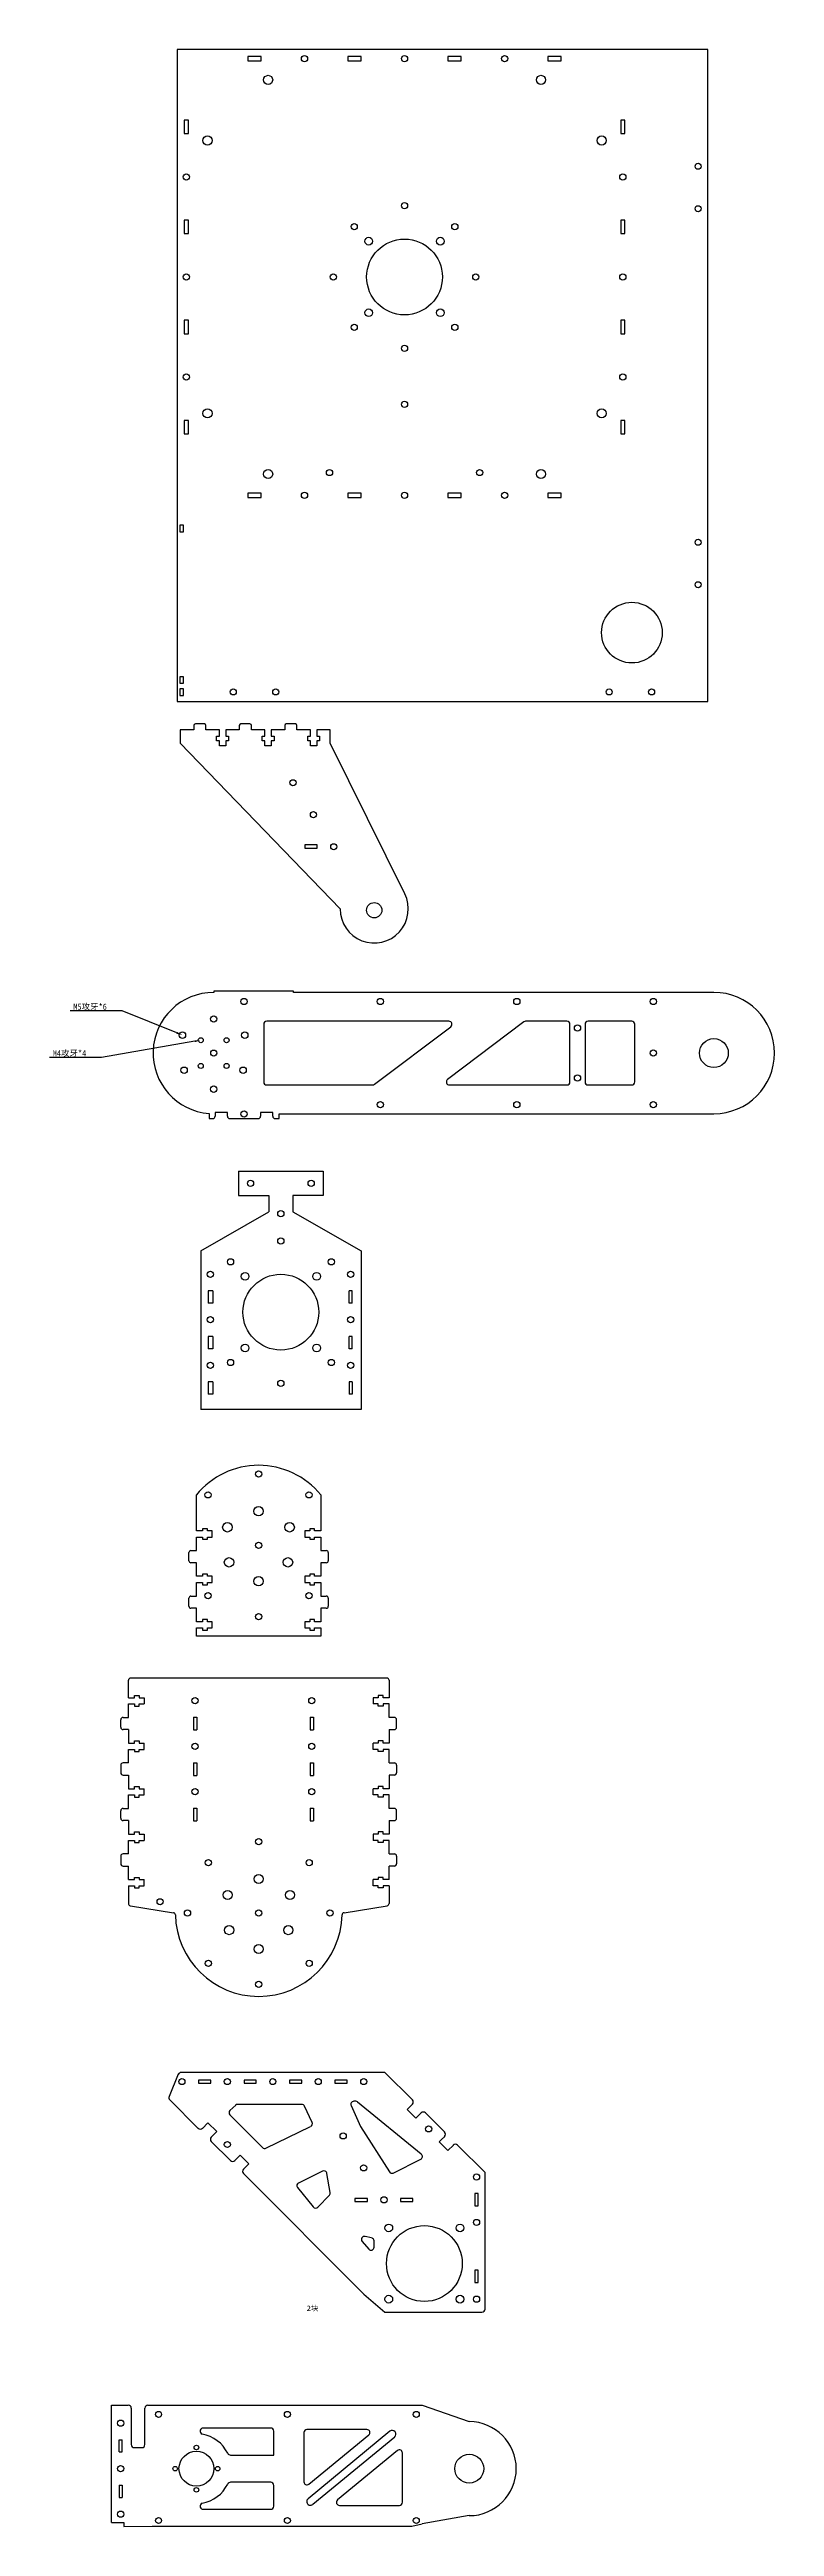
# Model space of a CAD drawing. Header units: millimetres. Extents: x -180 to 298, y -1119 to 515.
import ezdxf
from ezdxf import colors
from ezdxf.entities.mleader import LeaderData, LeaderLine
from ezdxf.math import Vec2, Vec3

# ---------------------------------------------------------------- set-up
doc = ezdxf.new("R2010")
doc.units = ezdxf.units.MM

msp = doc.modelspace()

# ---------------------------------------------------------------- linework, layer by layer
at = {"color": 7, "linetype": 'Continuous', "lineweight": 25}
for p, q in [((253.8, 515), (-96.2, 515)), ((-96.2, 515), (-96.2, 85)), ((-40.8, 510.4), (-49.6, 510.4)), ((-49.6, 510.4), (-49.6, 507.6)), ((-49.6, 507.6), (-40.8, 507.6)), ((-40.8, 507.6), (-40.8, 510.4)), ((25.2, 510.4), (16.4, 510.4)), ((16.4, 510.4), (16.4, 507.6)), ((16.4, 507.6), (25.2, 507.6)), ((25.2, 507.6), (25.2, 510.4)), ((91.2, 510.4), (82.4, 510.4)), ((82.4, 510.4), (82.4, 507.6)), ((82.4, 507.6), (91.2, 507.6)), ((91.2, 507.6), (91.2, 510.4)), ((157.2, 510.4), (148.4, 510.4)), ((148.4, 510.4), (148.4, 507.6)), ((148.4, 507.6), (157.2, 507.6)), ((157.2, 507.6), (157.2, 510.4)), ((253.8, 85), (253.8, 515)), ((-88.8, 468.4), (-91.6, 468.4)), ((-91.6, 468.4), (-91.6, 459.6)), ((-91.6, 459.6), (-88.8, 459.6)), ((-88.8, 459.6), (-88.8, 468.4)), ((196.4, 468.4), (196.4, 459.6)), ((199.2, 468.4), (196.4, 468.4)), ((196.4, 459.6), (199.2, 459.6)), ((199.2, 459.6), (199.2, 468.4)), ((-91.6, 402.4), (-91.6, 393.6)), ((-88.8, 402.4), (-91.6, 402.4)), ((-91.6, 393.6), (-88.8, 393.6)), ((-88.8, 393.6), (-88.8, 402.4)), ((196.4, 402.4), (196.4, 393.6)), ((199.2, 402.4), (196.4, 402.4)), ((196.4, 393.6), (199.2, 393.6)), ((199.2, 393.6), (199.2, 402.4)), ((-88.8, 336.4), (-91.6, 336.4)), ((-91.6, 336.4), (-91.6, 327.6)), ((-91.6, 327.6), (-88.8, 327.6)), ((-88.8, 327.6), (-88.8, 336.4)), ((199.2, 336.4), (196.4, 336.4)), ((196.4, 336.4), (196.4, 327.6)), ((196.4, 327.6), (199.2, 327.6)), ((199.2, 327.6), (199.2, 336.4)), ((-88.8, 270.4), (-91.6, 270.4)), ((-91.6, 270.4), (-91.6, 261.6)), ((-91.6, 261.6), (-88.8, 261.6)), ((-88.8, 261.6), (-88.8, 270.4)), ((196.4, 270.4), (196.4, 261.6)), ((199.2, 270.4), (196.4, 270.4)), ((196.4, 261.6), (199.2, 261.6)), ((199.2, 261.6), (199.2, 270.4)), ((-49.6, 222.4), (-49.6, 219.6)), ((-40.8, 222.4), (-49.6, 222.4)), ((-49.6, 219.6), (-40.8, 219.6)), ((-40.8, 219.6), (-40.8, 222.4)), ((16.4, 222.4), (16.4, 219.6)), ((25.2, 222.4), (16.4, 222.4)), ((16.4, 219.6), (25.2, 219.6)), ((25.2, 219.6), (25.2, 222.4)), ((91.2, 222.4), (82.4, 222.4)), ((82.4, 222.4), (82.4, 219.6)), ((82.4, 219.6), (91.2, 219.6)), ((91.2, 219.6), (91.2, 222.4)), ((157.2, 222.4), (148.4, 222.4)), ((148.4, 222.4), (148.4, 219.6)), ((148.4, 219.6), (157.2, 219.6)), ((157.2, 219.6), (157.2, 222.4)), ((-92.1, 201.3), (-94.4, 201.3)), ((-94.4, 201.3), (-94.4, 197)), ((-94.4, 197), (-92.1, 197)), ((-92.1, 197), (-92.1, 201.3)), ((-92.1, 101.3), (-94.4, 101.3)), ((-94.4, 101.3), (-94.4, 97)), ((-92.1, 97), (-92.1, 101.3)), ((-96.2, 85), (253.8, 85)), ((-94.4, 97), (-92.1, 97)), ((-92.1, 93.3), (-94.4, 93.3)), ((-94.4, 93.3), (-94.4, 89)), ((-94.4, 89), (-92.1, 89)), ((-92.1, 89), (-92.1, 93.3)), ((-94.2, 66.2), (-94.2, 57.5)), ((-85.2, 66.2), (-94.2, 66.2)), ((-85.2, 69.2), (-85.2, 66.2)), ((-78.2, 70.2), (-84.2, 70.2)), ((-77.2, 66.2), (-77.2, 69.2)), ((-68.3, 66.2), (-77.2, 66.2)), ((-68.3, 62.2), (-68.3, 66.2)), ((-64.2, 66.2), (-64.2, 62.2)), ((-55.2, 66.2), (-64.2, 66.2)), ((-55.2, 69.2), (-55.2, 66.2)), ((-48.2, 70.2), (-54.2, 70.2)), ((-47.2, 66.2), (-47.2, 69.2)), ((-38.3, 66.2), (-47.2, 66.2)), ((-38.3, 62.2), (-38.3, 66.2)), ((-34.2, 66.2), (-34.2, 62.2)), ((-25.2, 66.2), (-34.2, 66.2)), ((-25.2, 69.2), (-25.2, 66.2)), ((-18.2, 70.2), (-24.2, 70.2)), ((-17.2, 66.2), (-17.2, 69.2)), ((-8.2, 66.2), (-17.2, 66.2)), ((-8.2, 62.2), (-8.2, 66.2)), ((-4.1, 66.2), (-4.1, 62.2)), ((4.8, 66.2), (-4.1, 66.2)), ((4.8, 57.5), (4.8, 66.2)), ((-94.2, 57.5), (11.3, -51.8)), ((-70.2, 62.2), (-68.3, 62.2)), ((-70.2, 59), (-70.2, 62.2)), ((-68.3, 59), (-70.2, 59)), ((-68.3, 55.8), (-68.3, 59)), ((-64.2, 55.8), (-68.3, 55.8)), ((-64.2, 62.2), (-62.3, 62.2)), ((-64.2, 59), (-64.2, 55.8)), ((-62.3, 59), (-64.2, 59)), ((-62.3, 62.2), (-62.3, 59)), ((-40.1, 62.2), (-38.3, 62.2)), ((-40.1, 59), (-40.1, 62.2)), ((-38.3, 59), (-40.1, 59)), ((-38.3, 55.8), (-38.3, 59)), ((-34.2, 55.8), (-38.3, 55.8)), ((-34.2, 62.2), (-32.3, 62.2)), ((-34.2, 59), (-34.2, 55.8)), ((-32.3, 59), (-34.2, 59)), ((-32.3, 62.2), (-32.3, 59)), ((-10.1, 62.2), (-8.2, 62.2)), ((-10.1, 59), (-10.1, 62.2)), ((-8.2, 59), (-10.1, 59)), ((-8.2, 55.8), (-8.2, 59)), ((-4.1, 55.8), (-8.2, 55.8)), ((-4.1, 62.2), (-2.2, 62.2)), ((-4.1, 59), (-4.1, 55.8)), ((-2.2, 59), (-4.1, 59)), ((-2.2, 62.2), (-2.2, 59)), ((54, -41.8), (4.8, 57.5)), ((-12, -9.6), (-12, -11.8)), ((-3.8, -9.6), (-12, -9.6)), ((-12, -11.8), (-3.8, -11.8)), ((-3.8, -11.8), (-3.8, -9.6)), ((-72.1, -106), (-72.1, -106.9)), ((-19.4, -106), (-72.1, -106)), ((-19.4, -106.9), (-19.4, -106)), ((257.9, -106.9), (-19.4, -106.9)), ((-39.1, -127.9), (-39.1, -165.9)), ((83.1, -125.9), (-37.1, -125.9)), ((34, -167.5), (84.3, -129.5)), ((132.5, -126.3), (82.2, -164.3)), ((160.9, -125.9), (133.7, -125.9)), ((162.9, -165.9), (162.9, -127.9)), ((172.9, -127.9), (172.9, -165.9)), ((203.7, -125.9), (174.9, -125.9)), ((205.7, -165.9), (205.7, -127.9)), ((-37.1, -167.9), (32.8, -167.9)), ((83.4, -167.9), (160.9, -167.9)), ((174.9, -167.9), (203.7, -167.9)), ((-75.2, -186.8), (-75.2, -190.1)), ((-75.2, -190.1), (-72.7, -190.1)), ((-63.1, -186.1), (-71.2, -186.1)), ((-71.2, -186.1), (-71.2, -188.6)), ((-63.1, -188.6), (-63.1, -186.1)), ((-61.6, -190.1), (-42.7, -190.1)), ((-33.1, -186.1), (-41.2, -186.1)), ((-41.2, -186.1), (-41.2, -188.6)), ((-33.1, -188.6), (-33.1, -186.1)), ((-31.6, -190.1), (-29, -190.1)), ((-29, -186.9), (257.9, -186.9)), ((-29, -190.1), (-29, -186.9)), ((-55.8, -224.8), (-55.8, -240.8)), ((-55.8, -224.8), (0.2, -224.8)), ((0.2, -224.8), (0.2, -240.8)), ((-55.8, -240.8), (-35.8, -240.8)), ((-35.8, -240.8), (-35.8, -251.7)), ((0.2, -240.8), (-19.8, -240.8)), ((-19.8, -240.8), (-19.8, -251.7)), ((-80.7, -277.4), (-35.8, -251.7)), ((-19.8, -251.7), (25.1, -277.4)), ((-80.7, -277.4), (-80.7, -382.1)), ((25.1, -277.4), (25.1, -382.1)), ((-72.7, -303.8), (-75.8, -303.8)), ((-75.8, -303.8), (-75.8, -311.9)), ((-72.7, -303.8), (-72.7, -311.9)), ((19.3, -303.8), (17.2, -303.8)), ((17.2, -311.9), (17.2, -303.8)), ((19.3, -311.9), (19.3, -303.8)), ((-72.7, -311.9), (-75.8, -311.9)), ((19.3, -311.9), (17.2, -311.9)), ((-72.7, -333.8), (-75.8, -333.8)), ((-75.8, -333.8), (-75.8, -341.9)), ((-72.7, -341.9), (-75.8, -341.9)), ((-72.7, -333.8), (-72.7, -341.9)), ((19.3, -333.8), (17.2, -333.8)), ((17.2, -341.9), (17.2, -333.8)), ((19.3, -341.9), (17.2, -341.9)), ((19.3, -341.9), (19.3, -333.8)), ((-72.7, -363.8), (-75.8, -363.8)), ((-75.8, -363.8), (-75.8, -371.9)), ((-72.7, -371.9), (-75.8, -371.9)), ((-72.7, -363.8), (-72.7, -371.9)), ((17.2, -363.8), (17.2, -371.9)), ((19.3, -363.8), (17.2, -363.8)), ((19.3, -371.9), (17.2, -371.9)), ((19.3, -363.8), (19.3, -371.9)), ((25.1, -382.1), (-80.7, -382.1)), ((-83.5, -462), (-83.5, -438.3)), ((-1.5, -438.3), (-1.5, -462)), ((-79.5, -462), (-83.5, -462)), ((-83.5, -475.1), (-83.5, -466.1)), ((-83.5, -466.1), (-79.5, -466.1)), ((-76.3, -460.6), (-79.5, -460.6)), ((-79.5, -460.6), (-79.5, -462)), ((-79.5, -466.1), (-79.5, -467.6)), ((-79.5, -467.6), (-76.3, -467.6)), ((-76.3, -462), (-76.3, -460.6)), ((-73.1, -462), (-76.3, -462)), ((-76.3, -467.6), (-76.3, -466.1)), ((-76.3, -466.1), (-73.1, -466.1)), ((-73.1, -466.1), (-73.1, -462)), ((-8.7, -462), (-11.9, -462)), ((-11.9, -462), (-11.9, -466.1)), ((-11.9, -466.1), (-8.7, -466.1)), ((-5.5, -460.6), (-8.7, -460.6)), ((-8.7, -460.6), (-8.7, -462)), ((-8.7, -466.1), (-8.7, -467.6)), ((-8.7, -467.6), (-5.5, -467.6)), ((-5.5, -462), (-5.5, -460.6)), ((-1.5, -462), (-5.5, -462)), ((-5.5, -467.6), (-5.5, -466.1)), ((-5.5, -466.1), (-1.5, -466.1)), ((-1.5, -466.1), (-1.5, -475.1)), ((-88.5, -481.8), (-88.5, -476.4)), ((-87.2, -475.1), (-83.5, -475.1)), ((-83.5, -483.1), (-87.2, -483.1)), ((-83.5, -492), (-83.5, -483.1)), ((-1.5, -475.1), (2.2, -475.1)), ((2.2, -483.1), (-1.5, -483.1)), ((-1.5, -483.1), (-1.5, -492)), ((3.5, -476.4), (3.5, -481.8)), ((-88.5, -511.8), (-88.5, -506.4)), ((-87.2, -505.1), (-83.5, -505.1)), ((-79.5, -492), (-83.5, -492)), ((-83.5, -505.1), (-83.5, -496.1)), ((-83.5, -496.1), (-79.5, -496.1)), ((-76.3, -490.6), (-79.5, -490.6)), ((-79.5, -490.6), (-79.5, -492)), ((-79.5, -496.1), (-79.5, -497.6)), ((-79.5, -497.6), (-76.3, -497.6)), ((-76.3, -492), (-76.3, -490.6)), ((-73.1, -492), (-76.3, -492)), ((-76.3, -497.6), (-76.3, -496.1)), ((-76.3, -496.1), (-73.1, -496.1)), ((-73.1, -496.1), (-73.1, -492)), ((-8.7, -492), (-11.9, -492)), ((-11.9, -492), (-11.9, -496.1)), ((-11.9, -496.1), (-8.7, -496.1)), ((-5.5, -490.6), (-8.7, -490.6)), ((-8.7, -490.6), (-8.7, -492)), ((-8.7, -496.1), (-8.7, -497.6)), ((-8.7, -497.6), (-5.5, -497.6)), ((-5.5, -492), (-5.5, -490.6)), ((-1.5, -492), (-5.5, -492)), ((-5.5, -497.6), (-5.5, -496.1)), ((-5.5, -496.1), (-1.5, -496.1)), ((-1.5, -496.1), (-1.5, -505.1)), ((-1.5, -505.1), (2.2, -505.1)), ((3.5, -506.4), (3.5, -511.8)), ((-83.5, -513.1), (-87.2, -513.1)), ((-83.5, -522), (-83.5, -513.1)), ((-79.5, -522), (-83.5, -522)), ((-76.3, -520.6), (-79.5, -520.6)), ((-79.5, -520.6), (-79.5, -522)), ((-76.3, -522), (-76.3, -520.6)), ((-73.1, -522), (-76.3, -522)), ((-73.1, -526.1), (-73.1, -522)), ((-8.7, -522), (-11.9, -522)), ((-11.9, -522), (-11.9, -526.1)), ((-5.5, -520.6), (-8.7, -520.6)), ((-8.7, -520.6), (-8.7, -522)), ((-5.5, -522), (-5.5, -520.6)), ((-1.5, -522), (-5.5, -522)), ((2.2, -513.1), (-1.5, -513.1)), ((-1.5, -513.1), (-1.5, -522)), ((-83.5, -531.6), (-83.5, -526.1)), ((-83.5, -526.1), (-79.5, -526.1)), ((-1.5, -531.6), (-83.5, -531.6)), ((-79.5, -526.1), (-79.5, -527.6)), ((-79.5, -527.6), (-76.3, -527.6)), ((-76.3, -527.6), (-76.3, -526.1)), ((-76.3, -526.1), (-73.1, -526.1)), ((-11.9, -526.1), (-8.7, -526.1)), ((-8.7, -526.1), (-8.7, -527.6)), ((-8.7, -527.6), (-5.5, -527.6)), ((-5.5, -527.6), (-5.5, -526.1)), ((-5.5, -526.1), (-1.5, -526.1)), ((-1.5, -526.1), (-1.5, -531.6)), ((-128.4, -572.1), (-128.4, -560.6)), ((42.1, -559.1), (-126.9, -559.1)), ((-124.4, -570.6), (-121.2, -570.6)), ((-124.4, -572.1), (-124.4, -570.6)), ((-121.2, -570.6), (-121.2, -572.1)), ((39.6, -570.6), (36.4, -570.6)), ((36.4, -570.6), (36.4, -572.1)), ((39.6, -572.1), (39.6, -570.6)), ((43.6, -560.6), (43.6, -572.1)), ((-133.4, -591.6), (-133.4, -586.6)), ((-131.9, -585.1), (-128.4, -585.1)), ((-128.4, -572.1), (-124.4, -572.1)), ((-128.4, -585.1), (-128.4, -576.2)), ((-128.4, -576.2), (-124.4, -576.2)), ((-124.4, -576.2), (-124.4, -577.6)), ((-124.4, -577.6), (-121.2, -577.6)), ((-121.2, -572.1), (-118, -572.1)), ((-121.2, -577.6), (-121.2, -576.2)), ((-121.2, -576.2), (-118, -576.2)), ((-118, -572.1), (-118, -576.2)), ((-85.5, -585), (-85.5, -593.3)), ((-85.5, -585), (-83.2, -585)), ((-83.2, -585), (-83.2, -593.3)), ((-8.5, -585), (-8.5, -593.3)), ((-8.5, -585), (-6.2, -585)), ((-6.2, -585), (-6.2, -593.3)), ((36.4, -572.1), (33.2, -572.1)), ((33.2, -572.1), (33.2, -576.2)), ((36.4, -576.2), (33.2, -576.2)), ((36.4, -577.6), (36.4, -576.2)), ((39.6, -577.6), (36.4, -577.6)), ((43.6, -572.1), (39.6, -572.1)), ((39.6, -576.2), (39.6, -577.6)), ((43.6, -576.2), (39.6, -576.2)), ((43.6, -585.1), (43.6, -576.2)), ((47.1, -585.1), (43.6, -585.1)), ((48.6, -591.6), (48.6, -586.6)), ((-128.4, -593.1), (-131.9, -593.1)), ((-128.4, -593.1), (-128.4, -602.1)), ((-128.4, -602.1), (-124.4, -602.1)), ((-124.4, -600.6), (-121.2, -600.6)), ((-124.4, -602.1), (-124.4, -600.6)), ((-121.2, -600.6), (-121.2, -602.1)), ((-121.2, -602.1), (-118, -602.1)), ((-118, -606.2), (-118, -602.1)), ((-85.5, -593.3), (-83.2, -593.3)), ((-8.5, -593.3), (-6.2, -593.3)), ((36.4, -602.1), (33.2, -602.1)), ((33.2, -606.2), (33.2, -602.1)), ((39.6, -600.6), (36.4, -600.6)), ((36.4, -600.6), (36.4, -602.1)), ((39.6, -602.1), (39.6, -600.6)), ((43.6, -602.1), (39.6, -602.1)), ((43.6, -593.1), (47.1, -593.1)), ((43.6, -593.1), (43.6, -602.1)), ((-133.4, -616.6), (-133.4, -621.6)), ((-128.4, -615.1), (-131.9, -615.1)), ((-128.4, -615.1), (-128.4, -606.2)), ((-128.4, -606.2), (-124.4, -606.2)), ((-124.4, -606.2), (-124.4, -607.6)), ((-124.4, -607.6), (-121.2, -607.6)), ((-121.2, -607.6), (-121.2, -606.2)), ((-121.2, -606.2), (-118, -606.2)), ((-85.5, -615), (-85.5, -623.3)), ((-85.5, -615), (-83.2, -615)), ((-83.2, -615), (-83.2, -623.3)), ((-8.5, -615), (-8.5, -623.3)), ((-8.5, -615), (-6.2, -615)), ((-6.2, -615), (-6.2, -623.3)), ((36.4, -606.2), (33.2, -606.2)), ((36.4, -607.6), (36.4, -606.2)), ((39.6, -607.6), (36.4, -607.6)), ((39.6, -606.2), (39.6, -607.6)), ((43.6, -606.2), (39.6, -606.2)), ((43.6, -615.1), (43.6, -606.2)), ((43.6, -615.1), (47.1, -615.1)), ((48.6, -616.6), (48.6, -621.6)), ((-131.9, -623.1), (-128.4, -623.1)), ((-128.4, -623.1), (-128.4, -632.1)), ((-128.4, -632.1), (-124.4, -632.1)), ((-128.4, -645.1), (-128.4, -636.2)), ((-128.4, -636.2), (-124.4, -636.2)), ((-124.4, -630.6), (-121.2, -630.6)), ((-124.4, -632.1), (-124.4, -630.6)), ((-124.4, -636.2), (-124.4, -637.6)), ((-121.2, -630.6), (-121.2, -632.1)), ((-121.2, -632.1), (-118, -632.1)), ((-121.2, -637.6), (-121.2, -636.2)), ((-121.2, -636.2), (-118, -636.2)), ((-118, -636.2), (-118, -632.1)), ((-85.5, -623.3), (-83.2, -623.3)), ((-8.5, -623.3), (-6.2, -623.3)), ((36.4, -632.1), (33.2, -632.1)), ((33.2, -636.2), (33.2, -632.1)), ((36.4, -636.2), (33.2, -636.2)), ((39.6, -630.6), (36.4, -630.6)), ((36.4, -630.6), (36.4, -632.1)), ((36.4, -637.6), (36.4, -636.2)), ((39.6, -632.1), (39.6, -630.6)), ((43.6, -632.1), (39.6, -632.1)), ((39.6, -636.2), (39.6, -637.6)), ((43.6, -636.2), (39.6, -636.2)), ((47.1, -623.1), (43.6, -623.1)), ((43.6, -623.1), (43.6, -632.1)), ((43.6, -645.1), (43.6, -636.2)), ((-133.4, -651.6), (-133.4, -646.6)), ((-131.9, -645.1), (-128.4, -645.1)), ((-128.4, -653.1), (-131.9, -653.1)), ((-128.4, -653.1), (-128.4, -662.1)), ((-124.4, -637.6), (-121.2, -637.6)), ((-85.5, -645), (-85.5, -653.3)), ((-85.5, -645), (-83.2, -645)), ((-85.5, -653.3), (-83.2, -653.3)), ((-83.2, -645), (-83.2, -653.3)), ((-8.5, -645), (-8.5, -653.3)), ((-8.5, -645), (-6.2, -645)), ((-8.5, -653.3), (-6.2, -653.3)), ((-6.2, -645), (-6.2, -653.3)), ((39.6, -637.6), (36.4, -637.6)), ((47.1, -645.1), (43.6, -645.1)), ((43.6, -653.1), (47.1, -653.1)), ((43.6, -653.1), (43.6, -662.1)), ((48.6, -651.6), (48.6, -646.6)), ((-128.4, -662.1), (-124.4, -662.1)), ((-128.4, -675.1), (-128.4, -666.2)), ((-128.4, -666.2), (-124.4, -666.2)), ((-124.4, -660.6), (-121.2, -660.6)), ((-124.4, -662.1), (-124.4, -660.6)), ((-124.4, -666.2), (-124.4, -667.6)), ((-124.4, -667.6), (-121.2, -667.6)), ((-121.2, -660.6), (-121.2, -662.1)), ((-121.2, -662.1), (-118, -662.1)), ((-121.2, -667.6), (-121.2, -666.2)), ((-121.2, -666.2), (-118, -666.2)), ((-118, -662.1), (-118, -666.2)), ((36.4, -662.1), (33.2, -662.1)), ((33.2, -662.1), (33.2, -666.2)), ((36.4, -666.2), (33.2, -666.2)), ((39.6, -660.6), (36.4, -660.6)), ((36.4, -660.6), (36.4, -662.1)), ((36.4, -667.6), (36.4, -666.2)), ((39.6, -667.6), (36.4, -667.6)), ((39.6, -662.1), (39.6, -660.6)), ((43.6, -662.1), (39.6, -662.1)), ((39.6, -666.2), (39.6, -667.6)), ((43.6, -666.2), (39.6, -666.2)), ((43.6, -675.1), (43.6, -666.2)), ((-133.4, -676.6), (-133.4, -681.6)), ((-128.4, -675.1), (-131.9, -675.1)), ((-131.9, -683.1), (-128.4, -683.1)), ((-128.4, -692.1), (-128.4, -683.1)), ((43.6, -675.1), (47.1, -675.1)), ((47.1, -683.1), (43.6, -683.1)), ((43.6, -692.1), (43.6, -683.1)), ((48.6, -676.6), (48.6, -681.6)), ((-128.4, -692.1), (-124.4, -692.1)), ((-128.4, -696.2), (-128.4, -707.8)), ((-128.4, -696.2), (-124.4, -696.2)), ((-124.4, -690.6), (-121.2, -690.6)), ((-124.4, -692.1), (-124.4, -690.6)), ((-124.4, -696.2), (-124.4, -697.6)), ((-124.4, -697.6), (-121.2, -697.6)), ((-121.2, -690.6), (-121.2, -692.1)), ((-121.2, -692.1), (-118, -692.1)), ((-121.2, -697.6), (-121.2, -696.2)), ((-121.2, -696.2), (-118, -696.2)), ((-118, -696.2), (-118, -692.1)), ((36.4, -692.1), (33.2, -692.1)), ((33.2, -696.2), (33.2, -692.1)), ((36.4, -696.2), (33.2, -696.2)), ((39.6, -690.6), (36.4, -690.6)), ((36.4, -690.6), (36.4, -692.1)), ((36.4, -697.6), (36.4, -696.2)), ((39.6, -697.6), (36.4, -697.6)), ((39.6, -692.1), (39.6, -690.6)), ((43.6, -692.1), (39.6, -692.1)), ((39.6, -696.2), (39.6, -697.6)), ((43.6, -696.2), (39.6, -696.2)), ((43.6, -696.2), (43.6, -707.8)), ((-127.1, -709.3), (-98.6, -713.9)), ((13.9, -713.9), (42.4, -709.3)), ((-95.5, -820.5), (-101.5, -835.1)), ((40.9, -819.3), (-93.6, -819.3)), ((-74, -824.3), (-82.1, -824.3)), ((-82.1, -824.3), (-82.1, -826.4)), ((-82.1, -826.4), (-74, -826.4)), ((-74, -826.4), (-74, -824.3)), ((-52.1, -824.3), (-52.1, -826.4)), ((-44, -824.3), (-52.1, -824.3)), ((-52.1, -826.4), (-44, -826.4)), ((-44, -826.4), (-44, -824.3)), ((-22.1, -824.3), (-22.1, -826.4)), ((-14, -824.3), (-22.1, -824.3)), ((-22.1, -826.4), (-14, -826.4)), ((-14, -826.4), (-14, -824.3)), ((7.9, -824.3), (7.9, -826.4)), ((16, -824.3), (7.9, -824.3)), ((7.9, -826.4), (16, -826.4)), ((16, -826.4), (16, -824.3)), ((59, -837.4), (40.9, -819.3)), ((-101.1, -837.3), (-82.3, -856.2)), ((-57.6, -840.9), (-61.4, -844.4)), ((-61.4, -847.3), (-39.9, -868.8)), ((-14, -840.3), (-56.3, -840.3)), ((-7.2, -852.3), (-12.2, -841.5)), ((18.5, -841.1), (24.8, -854.9)), ((21.6, -838.3), (20.3, -838.3)), ((64.8, -873.2), (22.8, -838.8)), ((55.5, -843.8), (59, -840.2)), ((61.2, -849.5), (55.5, -843.8)), ((64.8, -846), (61.2, -849.5)), ((80.3, -858.6), (67.6, -846)), ((-79.4, -856.2), (-75.9, -852.6)), ((-75.9, -852.6), (-70.1, -858.3)), ((-70.1, -858.3), (-73.7, -861.9)), ((-73.7, -864.7), (-61.1, -877.4)), ((-37.6, -869.2), (-8.2, -854.9)), ((24.8, -854.9), (43.9, -884.9)), ((76.7, -865), (78.2, -863.5)), ((82.4, -870.8), (76.7, -865)), ((78.2, -863.5), (80.3, -861.5)), ((-58.2, -877.4), (-54.7, -873.8)), ((-54.7, -873.8), (-48.9, -879.5)), ((-48.9, -879.5), (-52.5, -883.1)), ((46.4, -885.6), (64.5, -876.5)), ((86, -867.2), (82.4, -870.8)), ((106.9, -885.3), (88.8, -867.2)), ((-52.5, -885.9), (26.9, -965.4)), ((-16.8, -895.2), (-6.5, -908)), ((-0.3, -884.4), (-16.1, -892.2)), ((4.8, -898.4), (2.5, -885.9)), ((106.9, -975.3), (106.9, -885.3)), ((-3.5, -908.1), (4.2, -900.2)), ((29.3, -902.3), (21.1, -902.3)), ((21.1, -902.3), (21.1, -904.4)), ((21.1, -904.4), (29.3, -904.4)), ((29.3, -904.4), (29.3, -902.3)), ((59.3, -902.3), (51.1, -902.3)), ((51.1, -902.3), (51.1, -904.4)), ((51.1, -904.4), (59.3, -904.4)), ((59.3, -904.4), (59.3, -902.3)), ((100.2, -899.1), (100.2, -907.3)), ((102.4, -899.1), (100.2, -899.1)), ((100.2, -907.3), (102.4, -907.3)), ((102.4, -907.3), (102.4, -899.1)), ((25.8, -930.7), (30.2, -935.8)), ((32.1, -928.4), (27.8, -927.4)), ((33.7, -934.5), (33.7, -930.4)), ((100.2, -949.7), (100.2, -957.9)), ((102.4, -949.7), (100.2, -949.7)), ((100.2, -957.9), (102.4, -957.9)), ((102.4, -957.9), (102.4, -949.7)), ((26.9, -965.4), (40.7, -977.3)), ((40.7, -977.3), (93.1, -977.3)), ((93.1, -977.3), (104.9, -977.3)), ((-139.5, -1038.7), (-128.5, -1038.7)), ((-139.5, -1116.2), (-139.5, -1038.7)), ((-126.5, -1040.7), (-126.5, -1064.7)), ((-117.5, -1064.7), (-117.5, -1040.7)), ((-115.5, -1038.7), (65.5, -1038.7)), ((65.5, -1038.7), (96.5, -1049.6)), ((-134.5, -1069.6), (-134.5, -1061.5)), ((-134.5, -1061.5), (-132.4, -1061.5)), ((-132.4, -1069.6), (-132.4, -1061.5)), ((-80.4, -1057.3), (-79.8, -1057.9)), ((-34.5, -1053.8), (-79.1, -1053.8)), ((-32.5, -1071.6), (-32.5, -1055.8)), ((-12.6, -1056.8), (-12.6, -1089.3)), ((29, -1054.8), (-10.6, -1054.8)), ((44.2, -1055.9), (-9.8, -1100.4)), ((-9.3, -1090.9), (30.2, -1058.3)), ((-6.8, -1104.1), (47.3, -1059.6)), ((-134.5, -1069.6), (-132.4, -1069.6)), ((-124.5, -1066.7), (-119.5, -1066.7)), ((-61, -1071.6), (-32.5, -1071.6)), ((49.2, -1068.7), (9.6, -1101.2)), ((52.4, -1102.8), (52.4, -1070.2)), ((-134.5, -1091.5), (-134.5, -1099.6)), ((-134.5, -1091.5), (-132.4, -1091.5)), ((-132.4, -1091.5), (-132.4, -1099.6)), ((-34.5, -1089.6), (-61, -1089.6)), ((-32.5, -1105.4), (-32.5, -1091.6)), ((-134.5, -1099.6), (-132.4, -1099.6)), ((-79.8, -1103.3), (-80.4, -1103.9)), ((-79.1, -1107.4), (-34.5, -1107.4)), ((10.9, -1104.8), (50.4, -1104.8)), ((-139.5, -1116.2), (-131.3, -1116.2)), ((-131.3, -1116.2), (-131.3, -1118.7)), ((-131.3, -1118.7), (-112.7, -1118.6)), ((-112.7, -1118.6), (58.7, -1118.6)), ((58.7, -1118.6), (65.5, -1117)), ((96.5, -1111.6), (65.5, -1117))]:
    msp.add_line(p, q, dxfattribs=at)
for centre, radius in [((-12.2, 509), 2.05), ((53.8, 509), 2.05), ((119.8, 509), 2.05), ((-36.2, 495), 3), ((143.8, 495), 3), ((-76.2, 455), 3), ((183.8, 455), 3), ((-90.2, 431), 2.05), ((197.8, 431), 2.05), ((247.5, 438), 2), ((53.8, 412), 2.05), ((247.5, 410), 2), ((20.6, 398.2), 2.05), ((87, 398.2), 2.05), ((30.2, 388.6), 2.55), ((53.8, 365), 25), ((77.4, 388.6), 2.55), ((-90.2, 365), 2.05), ((6.8, 365), 2.05), ((100.8, 365), 2.05), ((197.8, 365), 2.05), ((30.2, 341.4), 2.55), ((77.4, 341.4), 2.55), ((20.6, 331.8), 2.05), ((87, 331.8), 2.05), ((53.8, 318), 2.05), ((-90.2, 299), 2.05), ((197.8, 299), 2.05), ((-76.2, 275), 3), ((53.8, 281), 2.05), ((183.8, 275), 3), ((-36.2, 235), 3), ((4.3, 236), 2.05), ((103.3, 236), 2.05), ((143.8, 235), 3), ((-12.2, 221), 2.05), ((53.8, 221), 2.05), ((119.8, 221), 2.05), ((247.5, 190), 2), ((247.5, 162), 2), ((203.8, 130.4), 20), ((-59.2, 91.3), 2), ((-31.2, 91.3), 2), ((188.8, 91.3), 2), ((216.8, 91.3), 2), ((-19.8, 31.4), 2), ((-6.3, 10.3), 2.05), ((7.1, -10.8), 2), ((33.8, -52.7), 5.02), ((-52.1, -112.9), 2.05), ((37.9, -112.9), 2.05), ((127.9, -112.9), 2.05), ((217.9, -112.9), 2.05), ((-72.1, -124.4), 2.1), ((167.9, -130.4), 2.05), ((-92.7, -135.1), 2.1), ((-80.6, -138.4), 1.65), ((-72.1, -146.9), 2), ((-63.6, -138.4), 1.65), ((-51.6, -135.1), 2.1), ((217.9, -146.9), 2.05), ((257.9, -146.9), 9.52), ((-91.6, -158.2), 2.1), ((-80.6, -155.4), 1.65), ((-63.6, -155.4), 1.65), ((-52.7, -158.2), 2.1), ((167.9, -163.4), 2.05), ((-72.1, -170.7), 2.1), ((37.9, -180.9), 2.05), ((127.9, -180.9), 2.05), ((217.9, -180.9), 2.05), ((-52.1, -187.1), 2.05), ((-47.8, -232.8), 2.05), ((-7.8, -232.8), 2.05), ((-27.8, -252.8), 2.05), ((-27.8, -270.8), 2.05), ((-74.3, -292.8), 2.05), ((-61, -284.6), 2.05), ((-51.4, -294.2), 2.55), ((-27.8, -317.8), 25), ((-4.2, -294.2), 2.55), ((5.5, -284.6), 2.05), ((18.2, -292.8), 2.05), ((-74.3, -322.8), 2.05), ((18.2, -322.8), 2.05), ((-51.4, -341.4), 2.55), ((-4.2, -341.4), 2.55), ((-74.3, -352.8), 2.05), ((-61, -351), 2.05), ((5.5, -351), 2.05), ((18.2, -352.8), 2.05), ((-27.8, -364.8), 2.05), ((-42.5, -424.6), 2.05), ((-75.8, -438.3), 2.05), ((-9.3, -438.3), 2.05), ((-63.1, -459.7), 3.1), ((-42.5, -449.1), 3.1), ((-22, -459.7), 3.1), ((-42.5, -471.6), 2.05), ((-62, -482.8), 3.1), ((-23.1, -482.8), 3.1), ((-75.8, -504.8), 2.05), ((-42.5, -495.3), 3.1), ((-9.3, -504.8), 2.05), ((-42.5, -518.6), 2.05), ((-84.4, -574.1), 2.05), ((-7.4, -574.1), 2.05), ((-84.4, -604.1), 2.05), ((-7.4, -604.1), 2.05), ((-84.4, -634.1), 2.05), ((-7.4, -634.1), 2.05), ((-42.4, -667.1), 2.05), ((-75.6, -680.9), 2.05), ((-9.1, -680.9), 2.05), ((-62.9, -702.2), 3), ((-42.4, -691.6), 3), ((-21.8, -702.2), 3), ((-107.5, -706.7), 2), ((-89.4, -714.1), 2.05), ((-42.4, -714.1), 2.05), ((4.6, -714.1), 2.05), ((-61.9, -725.4), 3), ((-42.4, -737.9), 3), ((-22.9, -725.4), 3), ((-75.6, -747.3), 2.05), ((-9.1, -747.3), 2.05), ((-42.4, -761.1), 2.05), ((-93.1, -825.3), 2), ((-63.1, -825.3), 2), ((-33.1, -825.3), 2), ((-3.1, -825.3), 2), ((26.9, -825.3), 2), ((-63.1, -866.8), 2), ((13.3, -861.1), 2.05), ((69.7, -856.5), 2), ((26.8, -882.2), 2.05), ((101.3, -888.2), 2.05), ((40.2, -903.3), 2.05), ((43.4, -921.8), 2.55), ((66.9, -945.3), 25), ((90.4, -921.8), 2.55), ((101.3, -918.2), 2.05), ((43.4, -968.8), 2.55), ((90.4, -968.8), 2.55), ((101.3, -968.8), 2.05), ((-108.5, -1044.8), 2), ((-23.5, -1044.8), 2), ((61.5, -1044.8), 2), ((-133.5, -1050.6), 2.05), ((-83.5, -1080.6), 11.5), ((-83.5, -1066.6), 1.5), ((96.5, -1080.6), 9.53), ((-133.5, -1080.6), 2.05), ((-97.5, -1080.6), 1.5), ((-83.5, -1094.6), 1.5), ((-69.5, -1080.6), 1.5), ((-133.5, -1110.6), 2.05), ((-108.5, -1114.8), 2), ((-23.5, -1114.8), 2), ((61.5, -1114.8), 2)]:
    msp.add_circle(centre, radius, dxfattribs=at)
for centre, radius, start, end in [((-84.2, 69.2), 1, 90, 180), ((-78.2, 69.2), 1, 0, 90), ((-54.2, 69.2), 1, 90, 180), ((-48.2, 69.2), 1, 0, 90), ((-24.2, 69.2), 1, 90, 180), ((-18.2, 69.2), 1, 0, 90), ((33.8, -51.8), 22.5, 180, 26.3364), ((-72.1, -146.9), 40, 90, 265.5551), ((257.9, -146.9), 40, 270, 90), ((-37.1, -127.9), 2, 90, 180), ((83.1, -127.9), 2, 307.0731, 90), ((133.7, -127.9), 2, 90, 127.0731), ((160.9, -127.9), 2, 0, 90), ((174.9, -127.9), 2, 90, 180), ((203.7, -127.9), 2, 0, 90), ((-37.1, -165.9), 2, 180, 270), ((32.8, -165.9), 2, 270, 307.0731), ((83.4, -165.9), 2, 127.0731, 270), ((160.9, -165.9), 2, 270, 0), ((174.9, -165.9), 2, 180, 270), ((203.7, -165.9), 2, 270, 0), ((-72.7, -188.6), 1.5, 270, 0), ((-61.6, -188.6), 1.5, 180, 270), ((-42.7, -188.6), 1.5, 270, 0), ((-31.6, -188.6), 1.5, 180, 270), ((-42.5, -471.6), 52.8, 39.0214, 140.9786), ((-87.2, -476.4), 1.3, 90, 180), ((-87.2, -481.8), 1.3, 180, 270), ((2.2, -476.4), 1.3, 0, 90), ((2.2, -481.8), 1.3, 270, 0), ((-87.2, -506.4), 1.3, 90, 180), ((2.2, -506.4), 1.3, 0, 90), ((-87.2, -511.8), 1.3, 180, 270), ((2.2, -511.8), 1.3, 270, 0), ((-126.9, -560.6), 1.5, 90, 180), ((42.1, -560.6), 1.5, 360, 90), ((-131.9, -586.6), 1.5, 90, 180), ((47.1, -586.6), 1.5, 0, 90), ((-131.9, -591.6), 1.5, 180, 270), ((47.1, -591.6), 1.5, 270, 0), ((-131.9, -616.6), 1.5, 90, 180), ((47.1, -616.6), 1.5, 0, 90), ((-131.9, -621.6), 1.5, 180, 270), ((47.1, -621.6), 1.5, 270, 0), ((-131.9, -646.6), 1.5, 90, 180), ((-131.9, -651.6), 1.5, 180, 270), ((47.1, -646.6), 1.5, 0, 90), ((47.1, -651.6), 1.5, 270, 0), ((-131.9, -676.6), 1.5, 90, 180), ((-131.9, -681.6), 1.5, 180, 270), ((47.1, -676.6), 1.5, 0, 90), ((47.1, -681.6), 1.5, 270, 0), ((-126.9, -707.8), 1.5, 180, 260.8377), ((-98.9, -715.4), 1.5, 1.2979, 80.8377), ((-42.4, -714.1), 55, 181.2979, 358.7021), ((14.1, -715.4), 1.5, 99.1623, 178.7021), ((42.1, -707.8), 1.5, 279.1623, 0), ((-93.6, -821.3), 2, 90, 157.5), ((-99.7, -835.9), 2, 157.5, 225), ((-60, -845.9), 2, 133.6243, 225), ((-56.3, -842.3), 2, 90, 133.6243), ((-14, -842.3), 2, 24.5787, 90), ((20.3, -840.3), 2, 90, 204.5787), ((21.6, -840.3), 2, 50.6483, 90), ((57.6, -838.8), 2, 315, 45), ((66.2, -847.4), 2, 45, 135), ((-80.9, -854.7), 2, 225, 315), ((-72.3, -863.3), 2, 135, 225), ((-9, -853.1), 2, 295.9497, 24.5787), ((78.8, -860), 2, 314.9756, 45), ((-59.6, -876), 2, 225, 315), ((-38.5, -867.4), 2, 225, 295.9497), ((63.6, -874.7), 2, 296.7303, 50.6483), ((87.4, -868.6), 2, 45, 135), ((-51.1, -884.5), 2, 135, 225), ((-15.3, -893.9), 2, 115.9497, 218.9583), ((0.6, -886.2), 2, 10.1798, 115.9497), ((2.8, -898.8), 2, 315.7896, 10.1798), ((45.5, -883.8), 2, 212.4948, 296.7303), ((-4.9, -906.7), 2, 218.9583, 315.7896), ((27.3, -929.4), 2, 77.2465, 220.3119), ((31.7, -930.4), 2, 0, 77.2465), ((31.7, -934.5), 2, 220.3119, 0), ((104.9, -975.3), 2, 270, 0), ((-128.5, -1040.7), 2, 0, 90), ((-115.5, -1040.7), 2, 90, 180), ((-79.1, -1055.8), 2, 90, 228.9116), ((-83.5, -1080.6), 23, 26.1039, 80.6916), ((-34.5, -1055.8), 2, 0, 90), ((-10.6, -1056.8), 2, 90, 180), ((29, -1056.8), 2, 309.4725, 90), ((45.7, -1057.8), 2.43, 309.4725, 129.4725), ((96.5, -1080.6), 31, 270, 90), ((-124.5, -1064.7), 2, 180, 270), ((-119.5, -1064.7), 2, 270, 0), ((-61, -1069.6), 2, 206.1039, 270), ((50.4, -1070.2), 2, 0, 129.4725), ((-83.5, -1080.6), 23, 279.3084, 333.8961), ((-61, -1091.6), 2, 90, 153.8961), ((-34.5, -1091.6), 2, 0, 90), ((-10.6, -1089.3), 2, 180, 309.4725), ((-79.1, -1105.4), 2, 131.0884, 270), ((-34.5, -1105.4), 2, 270, 0), ((-8.3, -1102.3), 2.43, 129.4725, 309.4725), ((10.9, -1102.8), 2, 129.4725, 270), ((50.4, -1102.8), 2, 270, 0)]:
    msp.add_arc(centre, radius, start, end, dxfattribs=at)

# ---------------------------------------------------------------- texts
at = {"insert": (-10.7, -973), "char_height": 3.5, "attachment_point": 1}
msp.add_mtext_dynamic_manual_height_columns('2{\\fSimSun|b0|i0|c134|p2;块}', width=60.831, gutter_width=17.5, heights=[0], dxfattribs=at)

# ---------------------------------------------------------------- leaders
ml = msp.add_multileader_mtext('Standard')
ml.set_content('M5{\\fSimSun|b0|i0|c134|p2;攻牙}*6', color=256)
ml.set_leader_properties()
ml.build(insert=Vec2(0, 0))
ml.multileader.update_dxf_attribs({"text_right_attachment_type": 6})
ctx = ml.context
ctx.base_point, ctx.plane_origin = Vec3(-170.7, -116.6), Vec3(-92.7, -135.1)
ctx.right_attachment, ctx.text_align_type = 6, 2
notes = []
notes.append((ctx, [(0, (1, 1, 0), (-132.6, -119.1), (-1, 0), 8, [(0, [(-92.7, -135.1)], 0, [])])]))
ctx.mtext.insert, ctx.mtext.alignment, ctx.mtext.flow_direction = Vec3(-142.6, -114.3), 3, 5
ml = msp.add_multileader_mtext('Standard')
ml.set_content('M4{\\fSimSun|b0|i0|c134|p2;攻牙}*4', color=256)
ml.set_leader_properties()
ml.build(insert=Vec2(0, 0))
ml.multileader.update_dxf_attribs({"text_right_attachment_type": 6})
ctx = ml.context
ctx.base_point, ctx.plane_origin = Vec3(-184.3, -147.2), Vec3(-80.6, -138.4)
ctx.right_attachment, ctx.text_align_type = 6, 2
notes.append((ctx, [(0, (1, 1, 0), (-146.2, -149.8), (-1, 0), 8, [(0, [(-80.6, -138.4)], 0, [])])]))
ctx.mtext.insert, ctx.mtext.alignment, ctx.mtext.flow_direction = Vec3(-156.2, -145), 3, 5
for ctx, leaders in notes:
    for number, flags, end, landing, length, lines in leaders:
        leader = LeaderData()
        leader.index, (leader.has_last_leader_line, leader.has_dogleg_vector, leader.attachment_direction) = number, flags
        leader.last_leader_point, leader.dogleg_vector, leader.dogleg_length = Vec3(end), Vec3(landing), length
        for number, points, colour, breaks in lines:
            line = LeaderLine()
            line.index, line.vertices, line.color, line.breaks = number, Vec3.list(points), colors.encode_raw_color(colour), breaks
            leader.lines.append(line)
        ctx.leaders.append(leader)

doc.saveas('drawing.dxf')
